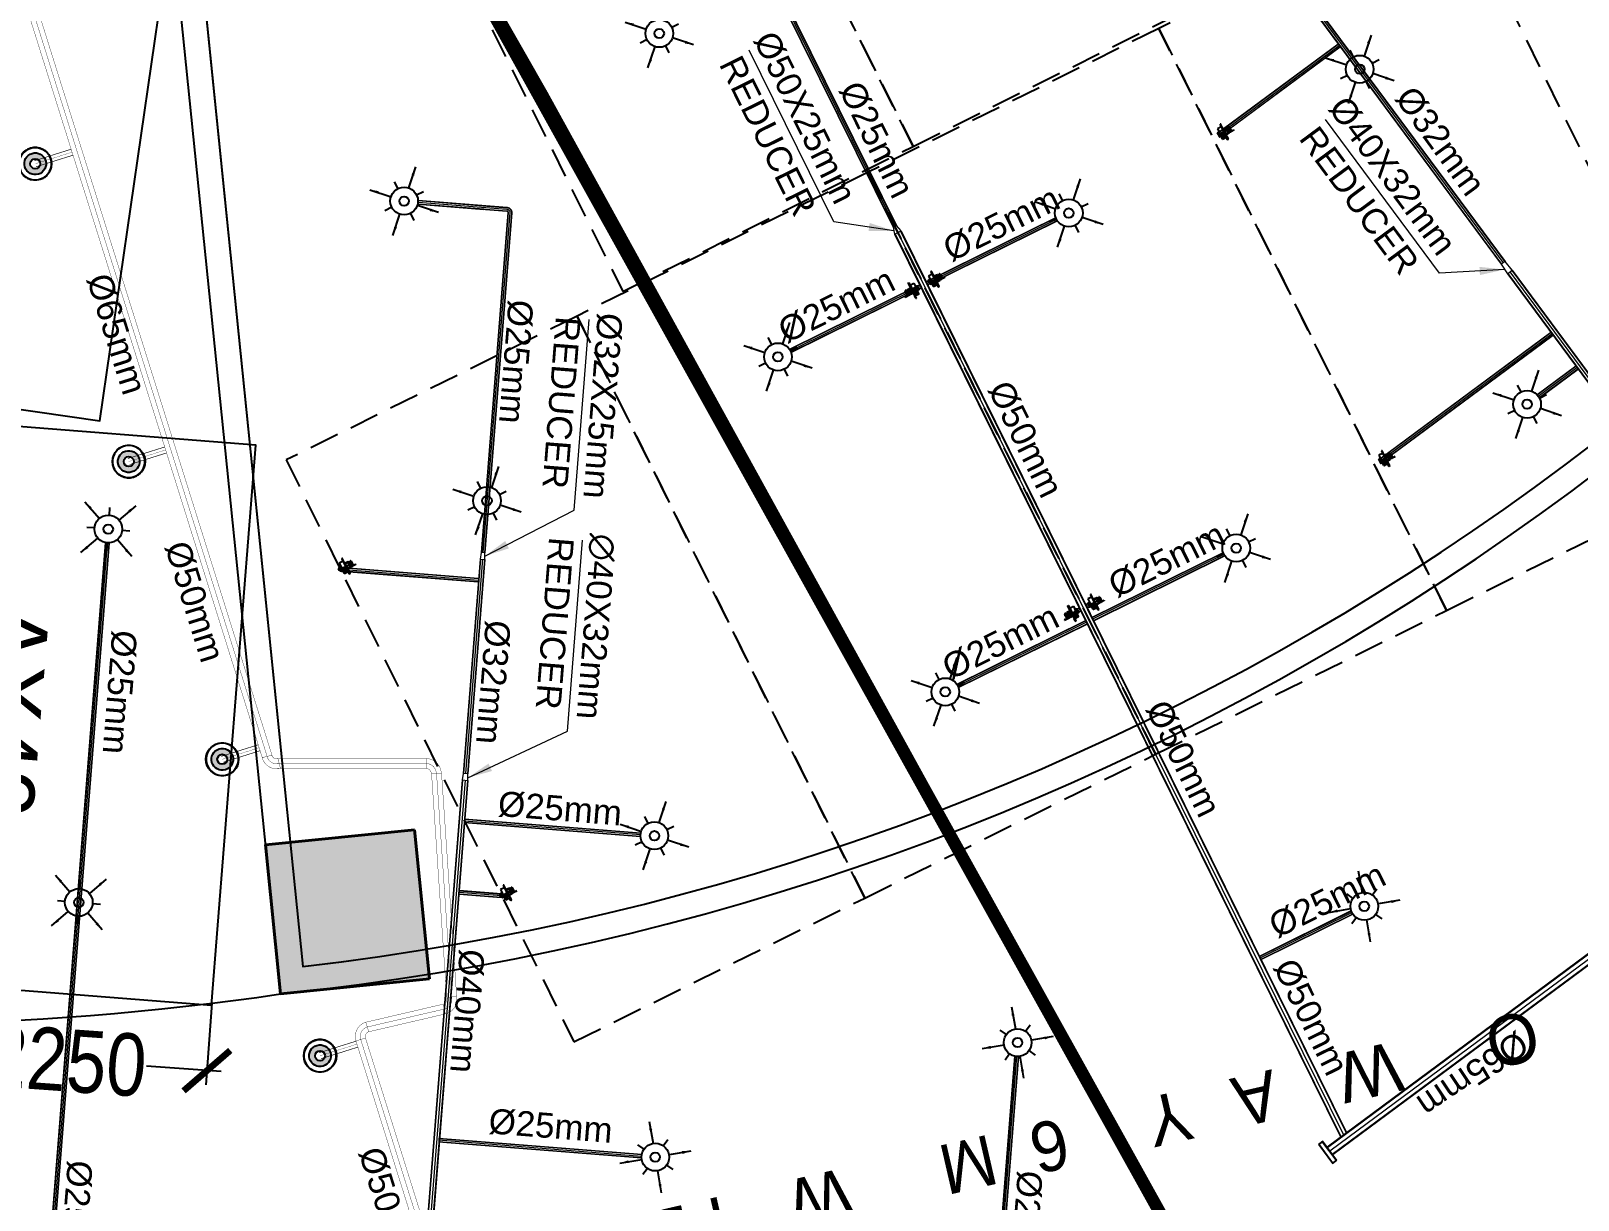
# Model space of a CAD drawing. Header units: inches. Extents: x 257070 to 799932, y -17980 to 269260.
# Drawn here: x 330065 to 342461, y 19927 to 29292 of the extents above; entities that cross this region are included whole.
import ezdxf

# ---------------------------------------------------------------- set-up
doc = ezdxf.new("R2010")
doc.units = ezdxf.units.IN
doc.header["$MEASUREMENT"] = 0
doc.header["$PDMODE"] = 99
doc.header["$PDSIZE"] = 100
doc.linetypes.add('CB_B2_AP$0$Str_00-04$0$HIDDEN4', pattern=[2.38125, 1.5875, -0.79375])
for name, color, linetype, lineweight in [('0-AES-DIM', 7, 'Continuous', 5), ('0-AES-F-SPRINKLER PIPE', 10, 'Continuous', 15), ('0-aes-FF-Sprinkler Header', 5, 'Continuous', 0), ('07--DIM-2', 2, 'Continuous', 25), ('E--CONCRETE-4', 4, 'Continuous', 40), ('E--CONCRETE-SHADE', 253, 'Continuous', 20), ('M--TILING-2', 252, 'Continuous', 18), ('TEXT', 7, 'Continuous', 0)]:
    doc.layers.add(name, color=color, linetype=linetype, lineweight=lineweight)
for name, color, linetype in [('0-AES-F-SPRINKLER', 10, 'Continuous'), ('0-aes-ff Nozzel', 30, 'Continuous'), ('0-aes-water curtan pipe', 200, 'Continuous'), ('basement1_AP$0$A-_ROAD----_E-_-', 2, 'Continuous'), ('DSP_WALL', 7, 'Continuous'), ('RETAIL', 40, 'Continuous')]:
    doc.layers.add(name, color=color, linetype=linetype)
doc.layers.add('A', color=7, linetype='Continuous', true_color=0x469d8b)
doc.layers.add('D', color=7, linetype='Continuous', true_color=0x0096c5)
doc.styles.get("Standard").update_dxf_attribs({"font": 'arial.ttf'})
doc.styles.add('TEXT style 175', font='GOTHIC.TTF')
doc.styles.add('TEXT style 75', font='ARIALN.TTF')
doc.dimstyles.new('75', dxfattribs={"dimscale": 1.5, "dimtxt": 200, "dimasz": 113, "dimexe": 113, "dimexo": 0, "dimgap": 25, "dimtad": 0, "dimdec": 0, "dimrnd": 5, "dimzin": 0, "dimdsep": 46, "dimtxsty": 'TEXT style 75', "dimblk": 'ARCHTICK', "dimcen": 0.09, "dimdle": 113, "dimclrd": 8, "dimclre": 8, "dimclrt": 256, "dimadec": 0, "dimazin": 0, "dimtfac": 1, "dimtdec": 0, "dimtofl": 0, "dimtmove": 1, "dimatfit": 3, "dimldrblk": 'OPEN90', "dimfxl": 0, "dimtolj": 1, "dimtzin": 0, "dimarcsym": 0})
doc.dimstyles.new('ISO-25', dxfattribs={"dimtxt": 2.5, "dimasz": 2.5, "dimexe": 1.25, "dimexo": 0.625, "dimtad": 1, "dimtxsty": 'Standard', "dimcen": 2.5, "dimadec": 0, "dimazin": 0, "dimtfac": 1, "dimtmove": 0, "dimatfit": 3, "dimfxl": 1, "dimarcsym": 0})
doc.dimstyles.new('PLUMBING', dxfattribs={"dimscale": 100, "dimtxt": 1.8, "dimasz": 1.6, "dimexe": 1, "dimexo": 1, "dimgap": 0.5, "dimtad": 2, "dimdec": 0, "dimzin": 0, "dimdsep": 46, "dimtxsty": 'Standard', "dimcen": 1, "dimdle": 1, "dimclrd": 7, "dimclre": 7, "dimclrt": 256, "dimadec": 0, "dimazin": 0, "dimtfac": 1, "dimtdec": 0, "dimtmove": 2, "dimatfit": 3, "dimfxl": 1, "dimtolj": 1, "dimtzin": 0, "dimlwd": -1, "dimlwe": -1, "dimarcsym": 0})

# ---------------------------------------------------------------- blocks, each defined once
blk = doc.blocks.new('axa parking')
at = {"layer": 'RETAIL', "color": 8}
blk.add_lwpolyline([(-98837, 1157627), (-96237, 1157627), (-96237, 1162827), (-98837, 1162827)], close=True, dxfattribs=at)
blk = doc.blocks.new('_ArchTick')
at = {"color": 0, "linetype": 'ByBlock', "const_width": 0.15}
blk.add_lwpolyline([(-0.5, -0.5), (0.5, 0.5)], dxfattribs=at)
blk = doc.blocks.new('*D355')
at = {"layer": '07--DIM-2', "color": 251, "lineweight": -2, "ltscale": 1000, "transparency": 16777216}
for p, q in [((329269, 21665), (329223, 21012)), ((331514, 21504), (331467, 20851)), ((329118, 21133), (329715, 21090)), ((331588, 20956), (330991, 20999))]:
    blk.add_line(p, q, dxfattribs=at)
at = {"layer": 'DEFPOINTS', "color": 0, "ltscale": 1000, "transparency": 16777216}
for p in [(329269, 21665, 0), (331514, 21504, 0), (329231, 21125)]:
    blk.add_point(p, dxfattribs=at)
at = {"layer": '07--DIM-2', "color": 251, "lineweight": -2, "ltscale": 1000, "transparency": 16777216, "xscale": 350, "yscale": 350, "zscale": 350}
for p, rotation in [((329231, 21125), 175.9054769062841), ((331475, 20964), 355.9054769062841)]:
    blk.add_blockref('_ArchTick', p, dxfattribs=dict(at, rotation=rotation))
at = {"layer": '07--DIM-2', "ltscale": 1000, "transparency": 16777216, "insert": (330353, 21044), "char_height": 500, "attachment_point": 5, "rotation": 355.9055, "style": 'TEXT style 75'}
blk.add_mtext('\\A1;2250', dxfattribs=at)
blk = doc.blocks.new('_Open90')
at = {"color": 0, "linetype": 'ByBlock', "lineweight": -2}
for p, q in [((-0.5, 0.5), (0, 0)), ((0, 0), (-1, 0)), ((0, 0), (-0.5, -0.5))]:
    blk.add_line(p, q, dxfattribs=at)
blk = doc.blocks.new('A$C3CA070F1')
at = {"layer": '0-AES-F-SPRINKLER'}
h = blk.add_hatch(dxfattribs=at)
h.set_pattern_fill('ANSI31', color=3, scale=0.196883, angle=-34.2335, style=0)
h.set_pattern_definition([(100.766483, (49937.1607, 174049.7081), (1.474466316, 0.280375668), [])])
edge = h.paths.add_edge_path()
edge.add_line((-1, 85), (-1, 84))
edge.add_line((-1, 84), (-6, 84))
edge.add_ellipse((-7, 82), major_axis=(-1.42, -0.27), ratio=1, start_angle=257, end_angle=315)
edge.add_line((-8, 83), (-15, 72))
edge.add_ellipse((-12, 70), major_axis=(-4.25, -0.81), ratio=1, start_angle=-45, end_angle=45)
edge.add_line((-14, 66), (14, 47))
edge.add_line((14, 47), (13, 46))
edge.add_line((13, 46), (-15, 65))
edge.add_ellipse((-12, 70), major_axis=(-5.52, -1.05), ratio=1, start_angle=-45, end_angle=45, ccw=False)
edge.add_line((-16, 73), (-9, 84))
edge.add_ellipse((-7, 82), major_axis=(-2.69, -0.51), ratio=1, start_angle=257, end_angle=315, ccw=False)
edge.add_line((-6, 85), (-1, 85))
h = blk.add_hatch(dxfattribs=at)
h.set_pattern_fill('ANSI31', color=3, scale=0.196883, angle=-124.2335, style=0)
h.set_pattern_definition([(190.766483, (49937.1607, 174049.7081), (-0.280375668, 1.474466316), [])])
edge = h.paths.add_edge_path()
edge.add_line((-1, 54), (7, 48))
edge.add_line((7, 48), (8, 49))
edge.add_line((8, 49), (0, 55))
edge.add_ellipse((-2, 52), major_axis=(-0.69, 3.63), ratio=1, start_angle=315, end_angle=405)
edge.add_line((-6, 54), (-14, 41))
edge.add_ellipse((-11, 39), major_axis=(-0.69, 3.63), ratio=1, start_angle=45, end_angle=135)
edge.add_line((-13, 36), (-9, 33))
edge.add_ellipse((-10, 32), major_axis=(-0.27, 1.42), ratio=1, start_angle=225, end_angle=315, ccw=False)
edge.add_line((-9, 31), (-10, 30))
edge.add_line((-10, 30), (-8, 29))
edge.add_line((-8, 29), (-7, 30))
edge.add_ellipse((-10, 32), major_axis=(-3.3, -0.63), ratio=1, start_angle=135, end_angle=225)
edge.add_line((-8, 35), (-12, 38))
edge.add_ellipse((-11, 39), major_axis=(-1.75, -0.33), ratio=1, start_angle=-45, end_angle=45, ccw=False)
edge.add_line((-13, 40), (-4, 53))
edge.add_ellipse((-2, 52), major_axis=(-1.75, -0.33), ratio=1, start_angle=225, end_angle=315, ccw=False)
at = {"layer": '0-AES-F-SPRINKLER', "color": 3}
for p, q in [((-98, 39), (-97, 43)), ((-98, 38), (-98, 39)), ((-98, 39), (-98, 39)), ((-98, 39), (-98, 39)), ((-98, 37), (-98, 38)), ((-98, 38), (-98, 38)), ((-98, 38), (-98, 38)), ((-98, 38), (-98, 38)), ((-98, 38), (-98, 38)), ((-98, 38), (-98, 38)), ((-98, 38), (-98, 38)), ((-98, 38), (-98, 38)), ((-98, 38), (-98, 38)), ((-98, 38), (-98, 38)), ((-96, 37), (-98, 37)), ((-98, 37), (-98, 37)), ((-98, 37), (-98, 37)), ((-98, 37), (-98, 37)), ((-98, 37), (-98, 37)), ((-98, 37), (-98, 37)), ((-98, 37), (-98, 37)), ((-98, 37), (-98, 37)), ((-98, 37), (-98, 37)), ((-98, 37), (-98, 37)), ((-98, 37), (-98, 37)), ((-98, 37), (-98, 37)), ((-98, 37), (-98, 37)), ((-98, 37), (-98, 37)), ((-98, 37), (-98, 37)), ((-98, 37), (-98, 37)), ((-98, 37), (-98, 37)), ((-97, 37), (-98, 37)), ((-98, 37), (-98, 37)), ((-98, 37), (-98, 37)), ((-98, 37), (-98, 37)), ((-98, 37), (-98, 37)), ((-98, 37), (-98, 37)), ((-98, 37), (-98, 37)), ((-98, 37), (-98, 37)), ((-98, 37), (-98, 37)), ((-98, 37), (-98, 37)), ((-98, 37), (-98, 37)), ((-98, 37), (-98, 37)), ((-98, 37), (-98, 37)), ((-98, 37), (-98, 37)), ((-97, 45), (-79, 71)), ((-96, 40), (-97, 40)), ((-97, 40), (-97, 40)), ((-97, 40), (-97, 40)), ((-97, 40), (-97, 39)), ((-97, 39), (-97, 39)), ((-97, 39), (-97, 39)), ((-97, 39), (-97, 39)), ((-97, 39), (-97, 39)), ((-97, 39), (-97, 39)), ((-97, 39), (-97, 39)), ((-97, 39), (-97, 39)), ((-97, 39), (-97, 38)), ((-97, 38), (-97, 38)), ((-97, 38), (-97, 38)), ((-97, 38), (-97, 38)), ((-97, 38), (-97, 38)), ((-97, 38), (-97, 38)), ((-97, 38), (-97, 38)), ((-97, 38), (-97, 38)), ((-97, 38), (-97, 38)), ((-97, 38), (-97, 38)), ((-97, 38), (-97, 38)), ((-97, 38), (-97, 37)), ((-97, 37), (-97, 37)), ((-97, 37), (-97, 37)), ((-97, 37), (-97, 37)), ((-95, 46), (-96, 42)), ((-96, 42), (-96, 42)), ((-96, 42), (-96, 41)), ((-96, 41), (-96, 41)), ((-96, 41), (-96, 41)), ((-96, 41), (-96, 41)), ((-96, 41), (-96, 41)), ((-96, 41), (-96, 41)), ((-96, 41), (-96, 41)), ((-96, 41), (-96, 41)), ((-96, 41), (-96, 41)), ((-96, 41), (-96, 40)), ((-96, 40), (-96, 40)), ((-96, 40), (-96, 40)), ((-96, 40), (-96, 40)), ((-96, 40), (-96, 40)), ((-95, 37), (-96, 37)), ((-96, 37), (-96, 37)), ((-96, 37), (-96, 37)), ((-96, 37), (-96, 37)), ((-96, 37), (-96, 37)), ((-94, 38), (-95, 38)), ((-95, 38), (-95, 38)), ((-95, 38), (-95, 38)), ((-95, 38), (-95, 38)), ((-95, 38), (-95, 38)), ((-95, 38), (-95, 38)), ((-95, 38), (-95, 38)), ((-95, 38), (-95, 38)), ((-95, 38), (-95, 38)), ((-95, 38), (-95, 37)), ((-95, 37), (-95, 37)), ((-95, 37), (-95, 37)), ((-95, 37), (-95, 37)), ((-95, 37), (-95, 37)), ((-95, 37), (-95, 37)), ((-95, 37), (-95, 37)), ((-95, 37), (-95, 37)), ((-95, 37), (-95, 37)), ((-95, 37), (-95, 37)), ((-95, 37), (-95, 37)), ((-95, 37), (-95, 37)), ((-95, 37), (-95, 37)), ((-95, 37), (-95, 37)), ((-95, 37), (-95, 37)), ((-95, 37), (-95, 37)), ((-95, 37), (-95, 37)), ((-94, 88), (-93, 90)), ((-72, 73), (-94, 88)), ((-94, 43), (-94, 48)), ((-93, 43), (-94, 43)), ((-94, 43), (-94, 43)), ((-94, 43), (-94, 43)), ((-94, 43), (-94, 43)), ((-94, 43), (-94, 43)), ((-94, 43), (-94, 41)), ((-94, 43), (-94, 43)), ((-94, 43), (-94, 43)), ((-94, 43), (-94, 43)), ((-94, 43), (-94, 43)), ((-94, 43), (-94, 43)), ((-94, 43), (-94, 43)), ((-94, 43), (-94, 43)), ((-94, 43), (-94, 43)), ((-94, 43), (-94, 43)), ((-94, 43), (-94, 43)), ((-94, 43), (-94, 43)), ((-94, 41), (-94, 41)), ((-94, 41), (-94, 41)), ((-94, 41), (-94, 41)), ((-94, 41), (-94, 41)), ((-94, 41), (-94, 41)), ((-94, 41), (-94, 41)), ((-94, 41), (-94, 41)), ((-94, 41), (-94, 40)), ((-94, 40), (-94, 40)), ((-94, 40), (-94, 40)), ((-94, 40), (-94, 40)), ((-94, 40), (-94, 40)), ((-94, 40), (-94, 40)), ((-94, 40), (-94, 40)), ((-94, 40), (-94, 40)), ((-94, 40), (-94, 39)), ((-94, 39), (-94, 39)), ((-94, 39), (-94, 39)), ((-94, 39), (-94, 39)), ((-94, 39), (-94, 39)), ((-94, 39), (-94, 39)), ((-94, 39), (-94, 39)), ((-94, 39), (-94, 39)), ((-94, 39), (-94, 38)), ((-93, 90), (-59, 67)), ((-93, 47), (-93, 49)), ((-91, 47), (-93, 43)), ((-93, 46), (-93, 47)), ((-92, 46), (-93, 46)), ((-93, 46), (-93, 46)), ((-93, 46), (-93, 46)), ((-93, 46), (-93, 46)), ((-93, 46), (-93, 46)), ((-93, 46), (-93, 46)), ((-93, 46), (-93, 46)), ((-93, 46), (-93, 46)), ((-93, 46), (-93, 46)), ((-93, 46), (-93, 46)), ((-93, 46), (-93, 46)), ((-93, 46), (-93, 46)), ((-93, 46), (-93, 46)), ((-93, 46), (-93, 46)), ((-93, 46), (-93, 46)), ((-93, 46), (-93, 46)), ((-93, 46), (-93, 46)), ((-93, 46), (-93, 46)), ((-93, 46), (-93, 46)), ((-93, 46), (-93, 46)), ((-91, 42), (-93, 43)), ((-93, 43), (-93, 43)), ((-93, 43), (-93, 43)), ((-93, 43), (-93, 43)), ((-93, 43), (-93, 43)), ((-93, 43), (-93, 43)), ((-93, 43), (-93, 43)), ((-93, 43), (-93, 43)), ((-93, 43), (-93, 43)), ((-93, 43), (-93, 43)), ((-93, 43), (-93, 43)), ((-93, 43), (-93, 43)), ((-93, 43), (-93, 43)), ((-93, 43), (-93, 43)), ((-93, 43), (-93, 43)), ((-93, 43), (-93, 43)), ((-93, 43), (-93, 43)), ((-93, 43), (-93, 43)), ((-93, 43), (-93, 43)), ((-93, 43), (-93, 43)), ((-93, 43), (-93, 43)), ((-93, 43), (-93, 43)), ((-93, 43), (-93, 43)), ((-85, 66), (-92, 55)), ((-90, 50), (-92, 46)), ((-92, 46), (-92, 46)), ((-92, 46), (-92, 46)), ((-92, 46), (-92, 46)), ((-92, 46), (-92, 46)), ((-92, 46), (-92, 46)), ((-90, 47), (-91, 47)), ((-90, 43), (-91, 42)), ((-91, 42), (-91, 42)), ((-91, 42), (-91, 42)), ((-91, 42), (-91, 42)), ((-91, 42), (-91, 42)), ((-91, 42), (-91, 42)), ((-91, 42), (-91, 42)), ((-91, 42), (-91, 42)), ((-91, 42), (-91, 42)), ((-91, 42), (-91, 42)), ((-91, 42), (-91, 42)), ((-91, 42), (-91, 42)), ((-91, 42), (-91, 42)), ((-91, 42), (-91, 42)), ((-91, 42), (-91, 42)), ((-91, 42), (-91, 42)), ((-88, 57), (-90, 49)), ((-89, 54), (-90, 51)), ((-90, 50), (-90, 50)), ((-88, 47), (-90, 43)), ((-90, 47), (-88, 47)), ((-90, 43), (-90, 43)), ((-90, 43), (-90, 43)), ((-90, 43), (-90, 43)), ((-89, 55), (-89, 55)), ((-88, 46), (-88, 47)), ((-87, 59), (-87, 59)), ((-87, 59), (-87, 59)), ((-86, 57), (-87, 49)), ((-87, 49), (-83, 28)), ((-85, 58), (-85, 58)), ((-77, 43), (-85, 49)), ((-83, 28), (-60, 9)), ((-77, 70), (-82, 63)), ((-80, 66), (-82, 67)), ((-45, 31), (-81, -23)), ((-78, 63), (-80, 65)), ((-79, 71), (-77, 70)), ((-71, 26), (-79, 31)), ((-57, 13), (-79, 28)), ((-70, 64), (-78, 63)), ((-78, -29), (-40, 27)), ((-69, 55), (-75, 59)), ((-66, 54), (-74, 42)), ((-74, 42), (-71, 26)), ((-73, 44), (-71, 43)), ((-69, 47), (-72, 43)), ((-71, 43), (-70, 43)), ((-71, 26), (-55, 15)), ((-70, 43), (-66, 49)), ((-66, 50), (-68, 52)), ((-61, 65), (-67, 69)), ((-62, 66), (-67, 65)), ((-50, 57), (-66, 54)), ((-66, 49), (-66, 50)), ((-47, 28), (-63, 40)), ((-59, 67), (-61, 65)), ((-57, 67), (-60, 66)), ((-60, 44), (-42, 32)), ((-50, 57), (-58, 62)), ((-19, 46), (-57, 67)), ((-17, 37), (-55, 63)), ((-29, 42), (-50, 57)), ((-13, 9), (-45, 31)), ((-36, 42), (-44, 30)), ((-43, 33), (-35, 46)), ((-39, -30), (-13, 9)), ((-37, 25), (-28, 38)), ((-35, 41), (-36, 42)), ((-32, 32), (-35, 39)), ((-30, 52), (-16, 73)), ((-29, 20), (-17, 37)), ((-28, 38), (-26, 40)), ((-21, 32), (-28, 37)), ((-23, 16), (-12, 33)), ((-1, 26), (-23, -9)), ((-22, 15), (-12, 31)), ((-9, 32), (-21, 14)), ((2, 24), (-20, -11)), ((-20, -8), (-1, 22)), ((-17, 37), (-19, 46)), ((-19, 13), (-10, 29)), ((-7, 30), (-18, 12)), ((-17, 37), (-17, 37)), ((4, 22), (-17, -13)), ((-17, -10), (1, 20)), ((-16, 73), (-9, 84)), ((-16, 11), (-7, 27)), ((-8, 83), (-15, 72)), ((13, 46), (-15, 65)), ((-4, 28), (-15, 10)), ((-1, 84), (-14, 66)), ((-14, 66), (14, 47)), ((-6, 54), (-14, 41)), ((-12, 33), (-14, 33)), ((-14, -15), (7, 20)), ((-14, -12), (4, 18)), ((-13, 40), (-4, 53)), ((-13, 36), (-9, 33)), ((-13, 9), (-4, 24)), ((-2, 34), (-12, 41)), ((-8, 35), (-12, 38)), ((-12, 31), (-12, 33)), ((-9, 32), (-12, 31)), ((7, 16), (-11, -13)), ((-10, 29), (-9, 32)), ((-9, 31), (-10, 30)), ((-7, 30), (-10, 29)), ((-10, 30), (-8, 29)), ((9, 17), (-10, -14)), ((-9, -13), (9, 13)), ((-8, 29), (-7, 30)), ((8, 49), (-7, 27)), ((-7, 27), (-7, 30)), ((-4, 28), (-7, 27)), ((-6, 85), (-1, 85)), ((-1, 84), (-6, 84)), ((5, 44), (-5, 51)), ((-4, 24), (-4, 28)), ((-1, 26), (-4, 24)), ((-1, 85), (-1, 84)), ((-1, 54), (7, 48)), ((13, 46), (-1, 25)), ((-1, 22), (-1, 26)), ((2, 24), (-1, 22)), ((8, 49), (0, 55)), ((1, 20), (2, 24)), ((4, 22), (1, 20)), ((4, 18), (4, 22)), ((7, 20), (4, 18)), ((7, 48), (8, 49)), ((7, 16), (7, 20)), ((9, 17), (7, 16)), ((9, 15), (9, 17)), ((14, 47), (13, 46)), ((-82, -25), (-80, -30)), ((-80, -30), (-78, -29)), ((-66, -11), (-39, -30)), ((-23, -7), (-23, -9)), ((-23, -9), (-20, -8)), ((-20, -8), (-20, -11)), ((-20, -11), (-17, -10)), ((-17, -10), (-17, -13)), ((-17, -13), (-14, -12)), ((-14, -12), (-14, -15)), ((-14, -15), (-11, -13)), ((-11, -13), (-11, -14)), ((-11, -14), (-11, -14))]:
    blk.add_line(p, q, dxfattribs=at)
for centre, major_axis, start_param, end_param in [((-95, 43), (-0.41, 2.13), 0.784914, 1.034983), ((-95, 43), (-2.74, -0.52), -0.560204, -0.324923), ((-93, 46), (-0.51, 2.68), 0.787914, 1.247507), ((-93, 48), (-1.75, -0.33), -0.775969, -0.160442), ((-91, 54), (-0.29, 1.52), 0.785398, 2.356194), ((-92, 49), (-0.33, 1.74), 0.791774, 1.412986), ((-89, 55), (-0.103, 0.54), 0.916881, 1.969618), ((-93, 51), (-3.09, -0.59), 2.526084, 2.789089), ((-95, 50), (-5.72, -1.09), 2.374727, 2.798549), ((-91, 55), (-0.33, 1.74), 4.197625, 4.773282), ((-84, 57), (-3.79, -0.72), -0.784768, -0.363877), ((-93, 50), (-5.72, -1.09), 2.377207, 2.798549), ((-80, 54), (-1.57, 8.26), 0.010205, 0.785398), ((-84, 56), (-0.35, 1.85), 0.785501, 1.132999), ((-83, 65), (-1.52, -0.29), 3.926991, 5.497787), ((-80, 54), (-5.9, -1.12), 4.155645, 5.497787), ((-80, 54), (-8.26, -1.57), 4.155621, 4.722594), ((-75, 68), (-8.26, -1.57), 1.014052, 3.151797), ((-75, 63), (-2.79, -0.53), -0.113999, 0.093951), ((-75, 68), (-1.12, 5.9), 2.584882, 5.497787), ((-75, 46), (-0.53, 2.79), 2.356194, 3.926991), ((-75, 68), (-1.57, 8.26), 4.722594, 5.497787), ((-70, 53), (-2.79, -0.53), 2.356194, 3.926991), ((-65, 44), (-3.72, -0.71), -0.403281, 1.321745), ((-65, 44), (-0.71, 3.72), 4.96144, 6.686466), ((-65, 37), (-0.56, 2.96), 5.497794, 6.034125), ((-59, 47), (-2.96, -0.56), 0.24906, 0.785391), ((-60, 60), (-2.83, -0.54), 3.926991, 4.712389), ((-33, 40), (-0.45, 2.36), 0.803442, 1.867502), ((-30, 39), (-2.79, -0.53), 2.356194, 3.926991), ((-24, 39), (-0.53, 2.79), 5.497787, 7.068583), ((-12, 70), (-5.52, -1.05), -0.785398, 0.785398), ((-15, 35), (-0.54, 2.83), 0.785398, 3.403392), ((-12, 70), (-4.25, -0.81), -0.785398, 0.785398), ((-11, 39), (-0.69, 3.63), 0.785398, 2.356194), ((-11, 39), (-1.75, -0.33), -0.785398, 0.785398), ((-7, 82), (-2.69, -0.51), 4.485496, 5.497787), ((-10, 32), (-0.27, 1.42), 3.926991, 5.497787), ((-7, 82), (-1.42, -0.27), 4.485496, 5.497787), ((-10, 32), (-3.3, -0.63), 2.356194, 3.926991), ((-2, 52), (-0.69, 3.63), 5.497787, 7.068583), ((-2, 52), (-1.75, -0.33), 3.926991, 5.497787), ((6, 14), (-0.54, 2.83), 3.926991, 4.712389), ((-79, -24), (-0.51, 2.69), 0.785398, 1.797689), ((-11, -11), (-2.83, -0.54), 1.570796, 2.356194)]:
    blk.add_ellipse(centre, major_axis=major_axis, ratio=1, start_param=start_param, end_param=end_param, dxfattribs=at)
at = {"layer": '0-AES-F-SPRINKLER', "color": 3, "extrusion": (0, 0, -1)}
for centre, major_axis, start_param, end_param in [((-86, 47), (-0.53, 2.79), -0.113999, 0.785398), ((-77, 34), (-0.54, 2.83), 3.926991, 4.712389)]:
    blk.add_ellipse(centre, major_axis=major_axis, ratio=1, start_param=start_param, end_param=end_param, dxfattribs=at)
blk = doc.blocks.new('*U737')
at = {"layer": '0-AES-F-SPRINKLER PIPE', "color": 200, "lineweight": 30, "const_width": 2.67}
for points in [[(-1770300, 103199), (-1770300, 47081)], [(-1770220, 103199), (-1770220, 47081)]]:
    blk.add_lwpolyline(points, dxfattribs=at)
at = {"layer": '0-AES-F-SPRINKLER PIPE', "color": 252, "lineweight": 30, "const_width": 2.67}
blk.add_lwpolyline([(-1770260, 103199), (-1770260, 47081)], dxfattribs=at)
blk = doc.blocks.new('*U738')
at = {"layer": '0-AES-F-SPRINKLER PIPE', "color": 200, "lineweight": 30, "const_width": 2.67}
for points in [[(-1770300, 48476), (-1770300, 28237)], [(-1770220, 48476), (-1770220, 28237)]]:
    blk.add_lwpolyline(points, dxfattribs=at)
at = {"layer": '0-AES-F-SPRINKLER PIPE', "color": 252, "lineweight": 30, "const_width": 2.67}
blk.add_lwpolyline([(-1770260, 48476), (-1770260, 28237)], dxfattribs=at)
blk = doc.blocks.new('A$C3B671B2F')
at = {"layer": '0-AES-F-SPRINKLER PIPE', "color": 200, "lineweight": 30, "const_width": 2.67}
for points in [[(1, 1, -0.414214), (121, 121, -0.414214)], [(81, 1, -0.414214), (121, 41, -0.414214)]]:
    blk.add_lwpolyline(points, format="xyb", dxfattribs=at)
for points in [[(81, 1), (1, 1)], [(121, 41), (121, 121)]]:
    blk.add_lwpolyline(points, dxfattribs=at)
at = {"layer": '0-AES-F-SPRINKLER PIPE', "color": 252, "lineweight": 30, "const_width": 2.67}
blk.add_lwpolyline([(41, 1, -0.414214), (121, 81)], format="xyb", dxfattribs=at)
blk = doc.blocks.new('*U739')
at = {"layer": '0-AES-F-SPRINKLER PIPE', "color": 200, "lineweight": 30, "const_width": 2.67}
for points in [[(-1770300, 101841), (-1770300, 100649)], [(-1770220, 101841), (-1770220, 100649)]]:
    blk.add_lwpolyline(points, dxfattribs=at)
at = {"layer": '0-AES-F-SPRINKLER PIPE', "color": 252, "lineweight": 30, "const_width": 2.67}
blk.add_lwpolyline([(-1770260, 101841), (-1770260, 100649)], dxfattribs=at)
blk = doc.blocks.new('*U740')
at = {"layer": '0-AES-F-SPRINKLER PIPE', "color": 200, "lineweight": 30, "const_width": 2.67}
for points in [[(-1770300, 102406), (-1770300, 100608)], [(-1770220, 102406), (-1770220, 100608)]]:
    blk.add_lwpolyline(points, dxfattribs=at)
at = {"layer": '0-AES-F-SPRINKLER PIPE', "color": 252, "lineweight": 30, "const_width": 2.67}
blk.add_lwpolyline([(-1770260, 102406), (-1770260, 100608)], dxfattribs=at)
blk = doc.blocks.new('*U741')
at = {"layer": '0-AES-F-SPRINKLER PIPE', "color": 200, "lineweight": 30, "const_width": 2.67}
for points in [[(-1770300, 101713), (-1770300, 101080)], [(-1770220, 101713), (-1770220, 101080)]]:
    blk.add_lwpolyline(points, dxfattribs=at)
at = {"layer": '0-AES-F-SPRINKLER PIPE', "color": 252, "lineweight": 30, "const_width": 2.67}
blk.add_lwpolyline([(-1770260, 101713), (-1770260, 101080)], dxfattribs=at)
blk = doc.blocks.new('*U701')
at = {"layer": '0-aes-FF-Sprinkler Header', "color": 1, "const_width": 5}
for points in [[(12087231, -3664419), (12087541, -3664419)], [(12087231, -3664469), (12087541, -3664469)]]:
    blk.add_lwpolyline(points, dxfattribs=at)
at = {"layer": '0-aes-FF-Sprinkler Header', "color": 8, "const_width": 2}
blk.add_lwpolyline([(12087231, -3664444), (12087541, -3664444)], dxfattribs=at)
blk = doc.blocks.new('Nozzel')
at = {"transparency": 33554585}
h = blk.add_hatch(color=30, dxfattribs=at)
h.dxf.hatch_style = 1
edge = h.paths.add_edge_path()
edge.add_ellipse((-1664094, 224269), major_axis=(0.9, 87), ratio=1, start_angle=0, end_angle=360)
edge = h.paths.add_edge_path(flags=16)
edge.add_arc((-1664094, 224269), 40, 0, 360)
blk.add_circle((-1664094, 224269), 40)
at = {"layer": '0-AES-F-SPRINKLER', "color": 13}
blk.add_circle((-1664094, 224269), 131, dxfattribs=at)
for major_axis, start_param, end_param in [((1, 130), 1.575618, 7.858803), ((0.9, 87), 1.580914353715009, 7.864099660894595)]:
    blk.add_ellipse((-1664094, 224269), major_axis=major_axis, ratio=1, start_param=start_param, end_param=end_param, dxfattribs=at)
at = {"layer": '0-AES-F-SPRINKLER PIPE', "lineweight": 30, "rotation": 180}
blk.add_blockref('*U701', (10423137, -3440175), dxfattribs=at)
blk = doc.blocks.new('*U603')
at = {"layer": '0-AES-F-SPRINKLER'}
for p, q in [((171672, 56809), (171672, 56871)), ((171562, 56699), (171500, 56699)), ((171783, 56699), (171845, 56699)), ((171672, 56588), (171672, 56526))]:
    blk.add_line(p, q, dxfattribs=at)
for radius in [111, 37.8]:
    blk.add_circle((171672, 56699), radius, dxfattribs=at)
at = {"layer": '0-AES-F-SPRINKLER PIPE'}
for points, override in [([(171468, 56903), (171594, 56777)], {"dimasz": 70, "dimtad": 0, "dimfxl": 13, "dimarcsym": 1}), ([(171877, 56903), (171751, 56777)], {"dimasz": 70, "dimtad": 0, "dimfxl": 13, "dimarcsym": 1}), ([(171468, 56494), (171594, 56620)], {"dimasz": 70, "dimtad": 0, "dimfxl": 13, "dimarcsym": 1}), ([(171877, 56494), (171751, 56620)], {"dimasz": 70, "dimgap": 0.625, "dimtad": 0, "dimfxl": 13, "dimarcsym": 1})]:
    blk.add_leader(points, dimstyle='ISO-25', override=override, dxfattribs=at)

msp = doc.modelspace()

# ---------------------------------------------------------------- hatches: boundary and pattern name
at = {"layer": 'E--CONCRETE-SHADE', "ltscale": 3.5}
h = msp.add_hatch(color=8, dxfattribs=at)
h.dxf.hatch_style = 1
h.paths.add_polyline_path([(333137.2, 22893.4), (331943.3, 22772), (332064.8, 21578.1), (333258.6, 21699.6)])

# ---------------------------------------------------------------- linework, layer by layer
at = {"layer": '0-AES-F-SPRINKLER', "color": 7, "const_width": 100, "elevation": 0}
for points in [[(332024.7, 62667.8), (332024.7, 62667.8), (336792.7, 47939.3), (340789.2, 37039.3), (340789.2, 37039.3), (338666.9, 32692.4), (333044, 30733.9), (333044, 30733.9), (334157.5, 28784), (337209.3, 23245.1), (343530, 11881.2), (342936.4, 958.3), (361876.6, 525.3), (362280.3, 30665.5), (363047.2, 44628.4), (363210.3, 79337.2), (356607.5, 78193.9), (356438.2, 71883.8), (334567.8, 63896.3)], [(314747.9, 41385.7), (291263.5, 17511.2), (286969.4, 13130.9), (300396.1, 2861.1), (315324.3, 1588.2), (342936.4, 958.3), (343530, 11881.2), (333044, 30733.9), (322260.6, 34233.9), (320141.6, 36257.7)]]:
    msp.add_lwpolyline(points, close=True, dxfattribs=at)
at = {"layer": '0-AES-F-SPRINKLER PIPE', "ltscale": 1000, "elevation": 0}
for points in [[(335940.9, 29806.7), (336972.7, 27719.1)], [(335943.6, 29808), (336975.3, 27720.4)], [(335954.8, 29813.5), (336986.5, 27726)], [(335966, 29819.1), (336997.8, 27731.5)], [(335968.7, 29820.4), (337000.4, 27732.8)], [(340290.2, 29522.6), (341845.6, 27422.6)], [(340292.6, 29524.4), (341848.1, 27424.3)], [(340305.5, 29533.9), (341860.9, 27433.9)], [(340318.3, 29543.4), (341873.8, 27443.4)], [(340320.8, 29545.2), (341876.2, 27445.2)], [(339570.5, 28472.5), (340537.5, 29188.7)], [(339572.3, 28470.1), (340539.3, 29186.3)], [(339579.7, 28460.1), (340546.7, 29176.3)], [(339587.1, 28450), (340554.2, 29166.2)], [(339588.9, 28447.6), (340555.9, 29163.8)], [(337237.9, 27285.1), (338276, 27798.1)], [(337239.2, 27282.4), (338277, 27795.3)], [(337244.8, 27271.2), (338281.9, 27783.7)], [(337250.3, 27260), (338288.1, 27772.9)], [(337251.6, 27257.3), (338289.8, 27770.3)], [(336983.9, 27663.5), (340557.4, 20433)], [(336988.4, 27665.7), (340561.5, 20436)], [(337010.8, 27676.8), (340581.9, 20451.1)], [(337033.3, 27687.9), (340602.3, 20466.3)], [(337037.7, 27690.1), (340606.4, 20469.3)], [(341895, 27347.5), (344728.3, 23522.2)], [(341898.3, 27349.8), (344731.5, 23524.6)], [(341914.3, 27361.7), (344747.6, 23536.5)], [(341930.4, 27373.6), (344763.6, 23548.4)], [(341933.6, 27376), (344766.8, 23550.8)], [(336142, 26743.4), (337184.1, 27258.5)], [(336143.6, 26740.9), (337185.5, 27255.8)], [(336149.8, 26730), (337191, 27244.6)], [(336154.7, 26718.5), (337196.5, 27233.4)], [(336155.7, 26715.6), (337197.9, 27230.7)], [(340862.8, 25857.6), (342242, 26879.1)], [(340864.6, 25855.2), (342243.7, 26876.7)], [(340872, 25845.1), (342251.2, 26866.6)], [(340879.5, 25835.1), (342258.6, 26856.6)], [(340881.3, 25832.7), (342260.4, 26854.2)], [(340449.5, 20353.1), (349007.4, 26691.6)], [(340453.1, 20348.2), (349011, 26686.8)], [(340472.4, 20322.1), (349030.4, 26660.7)], [(340491.7, 20296), (349049.7, 26634.6)], [(340495.3, 20291.2), (349053.3, 26629.8)], [(342132.5, 26379.2), (342442.3, 26608.6)], [(342134.6, 26377), (342444.1, 26606.2)], [(342142.6, 26367.4), (342451.5, 26596.2)], [(342149.4, 26356.9), (342458.9, 26586.1)], [(342150.9, 26354.3), (342460.7, 26583.7)], [(333695.5, 25420.7), (333671.3, 25114.5)], [(333698.4, 25420.1), (333674.3, 25114.3)], [(333723.3, 25418.1), (333699.2, 25112.3)], [(333726.4, 25418.3), (333702.2, 25112.1)], [(330660.8, 25192), (330066.4, 17665.4)], [(330663.8, 25191.8), (330069.4, 17665.2)], [(330676.3, 25190.8), (330081.9, 17664.2)], [(330688.8, 25189.8), (330094.4, 17663.2)], [(330691.7, 25189.5), (330097.4, 17663)], [(333663.6, 25061.3), (333528, 23345.2)], [(333666.5, 25061.1), (333531, 23345)], [(333682.5, 25059.8), (333547, 23343.7)], [(333698.4, 25058.5), (333562.9, 23342.4)], [(333701.4, 25058.3), (333565.9, 23342.2)], [(338561.7, 24593), (339617.4, 25114.7)], [(338563, 24590.3), (339618.3, 25111.8)], [(338568.6, 24579.1), (339623.2, 25100.3)], [(338574.1, 24567.9), (339629.4, 25089.4)], [(338575.4, 24565.2), (339631.1, 25086.9)], [(332541.4, 24965.8), (333649.1, 24878.3)], [(332541.7, 24968.8), (333649.3, 24881.3)], [(332542.7, 24981.2), (333650.3, 24893.7)], [(332543.6, 24993.7), (333651.3, 24906.2)], [(332543.9, 24996.7), (333651.5, 24909.2)], [(338444.6, 24662.8), (338467.9, 24674.4)], [(338446, 24660.2), (338469.3, 24671.7)], [(338511, 24695.6), (338534.3, 24707.1)], [(338512.3, 24692.9), (338535.6, 24704.5)], [(338517.8, 24681.7), (338541.1, 24693.2)], [(338523.4, 24670.5), (338546.7, 24682)], [(338524.7, 24667.8), (338548, 24679.4)], [(337483.3, 24060), (338518.7, 24571.7)], [(337484.9, 24057.5), (338520, 24569)], [(337491.1, 24046.6), (338525.5, 24557.8)], [(337496, 24035), (338531.1, 24546.6)], [(338451.5, 24649), (338474.8, 24660.5)], [(338457, 24637.7), (338480.3, 24649.3)], [(338458.4, 24635.1), (338481.7, 24646.6)], [(337497, 24032.2), (338532.4, 24543.9)], [(333518.8, 23292.2), (333055.1, 17419.9)], [(333522.8, 23291.9), (333059.1, 17419.6)], [(333542.8, 23290.3), (333079, 17418)], [(333562.7, 23288.7), (333098.9, 17416.4)], [(333566.7, 23288.4), (333102.9, 17416.1)], [(333535, 22950.4), (334950.2, 22838.7)], [(333535.2, 22953.4), (334950.1, 22841.7)], [(333536.2, 22965.9), (334950.4, 22854.2)], [(333537.2, 22978.4), (334952.1, 22866.6)], [(333537.4, 22981.3), (334952.7, 22869.6)], [(333494.8, 22377.6), (333833.8, 22350.9)], [(333495, 22380.6), (333834, 22353.8)], [(333496, 22393.1), (333835, 22366.3)], [(333497, 22405.5), (333836, 22378.8)], [(333497.2, 22408.5), (333836.2, 22381.8)], [(339908.2, 21882), (340643.5, 22245.4)], [(339909.5, 21879.3), (340644.4, 22242.5)], [(339915.1, 21868.1), (340649.3, 22231)], [(339920.6, 21856.9), (340655.5, 22220.1)], [(339922, 21854.2), (340657.2, 22217.6)]]:
    msp.add_lwpolyline(points, dxfattribs=at)
at = {"layer": '0-AES-F-SPRINKLER PIPE', "ltscale": 1000}
for points in [[(333164, 27904.6), (333692.4, 27862.8)], [(333164.6, 27907.5), (333692.7, 27865.8)], [(333166.4, 27935.5), (333694.9, 27893.7)], [(333166.5, 27932.5), (333694.6, 27890.7)], [(337946.8, 21080.6), (337626.2, 17020.3)], [(337949.8, 21080), (337629.2, 17020)], [(337962.2, 21078.3), (337641.6, 17019)], [(337974.7, 21078), (337654.1, 17018.1)], [(337977.7, 21078.2), (337657.1, 17017.8)], [(333329.5, 20393), (334957.2, 20264.5)], [(333329.7, 20396), (334957.1, 20267.5)], [(333330.7, 20408.5), (334957.4, 20280)], [(333331.7, 20420.9), (334959.1, 20292.4)], [(333331.9, 20423.9), (334959.7, 20295.4)]]:
    msp.add_lwpolyline(points, dxfattribs=at)
for points in [[(333164, 27904.6), (333877.6, 27848.2, -0.4142136), (333886.4, 27838), (333671.3, 25114.5)], [(333164.6, 27907.5), (333877.9, 27851.2, -0.4142136), (333889.3, 27837.8), (333674.3, 25114.3)], [(333166.3, 27919.9), (333878.9, 27863.7, -0.4142136), (333901.8, 27836.8), (333686.7, 25113.3)], [(333166.4, 27935.5), (333880.1, 27879.1, -0.4142136), (333917.3, 27835.5), (333702.2, 25112.1)], [(333166.5, 27932.5), (333879.8, 27876.1, -0.4142136), (333914.3, 27835.8), (333699.2, 25112.3)]]:
    msp.add_lwpolyline(points, format="xyb", dxfattribs=at)
at = {"layer": '0-AES-F-SPRINKLER PIPE', "ltscale": 1000, "elevation": 0}
for points in [[(337000.4, 27732.8), (336972.7, 27719.1), (336983.9, 27663.5), (337037.7, 27690.1)], [(341876.2, 27445.2), (341845.6, 27422.6), (341895, 27347.5), (341933.6, 27376)], [(333702.2, 25112.1), (333671.3, 25114.5), (333663.6, 25061.3), (333701.4, 25058.3)], [(333565.9, 23342.2), (333528, 23345.2), (333518.8, 23292.2), (333566.7, 23288.4)], [(340415.7, 20398.7), (340380, 20372.2), (340493.4, 20219.1), (340529.1, 20245.6)], [(340414.6, 20391.3), (340387.3, 20371.1), (340494.5, 20226.4), (340521.8, 20246.7)]]:
    msp.add_lwpolyline(points, close=True, dxfattribs=at)
at = {"layer": '0-AES-F-SPRINKLER PIPE', "ltscale": 1000}
for centre, radius in [((332542.7, 24981.2, 0), 15.5), ((332542.7, 24981.2, 0), 12.5), ((333835, 22366.3, 0), 15.5), ((333835, 22366.3, 0), 12.5)]:
    msp.add_circle(centre, radius, dxfattribs=at)
at = {"layer": 'A', "color": 8, "ltscale": 1000, "elevation": 0}
msp.add_lwpolyline([(348856.8, 51071), (340648.2, 48301.2, -0.5269947), (331366.7, 30407.3), (332242.5, 21798.7, 0.5085007), (348856.8, 51071, 2.4611086)], format="xyb", dxfattribs=at)
at = {"layer": 'basement1_AP$0$A-_ROAD----_E-_-', "color": 8}
for centre, radius, start, end in [((329900, 42437.7, 0), 27687.9, 279.36369, 326.58492), ((328722.2, 44389.3, 0), 23054.8, 248.0076, 278.33633)]:
    msp.add_arc(centre, radius, start, end, dxfattribs=at)
at = {"layer": 'DSP_WALL', "color": 8, "ltscale": 3.5}
for p, q in [((331147.7, 30583.5, 0), (332064, 21578)), ((331366.7, 30407.3, 0), (332242.5, 21798.7, 0))]:
    msp.add_line(p, q, dxfattribs=at)
for radius, start, end in [(21026.8, 275.96564, 24.82218), (20826.8, 276.51506, 24.32853)]:
    msp.add_arc((329879.4, 42491, 0), radius, start, end, dxfattribs=at)
at = {"layer": 'E--CONCRETE-4', "color": 8, "ltscale": 10}
for p, q in [((333137.2, 22893.4, 0), (331943.3, 22772, 0)), ((333258.6, 21699.6, 0), (333137.2, 22893.4, 0)), ((331943.3, 22772, 0), (332064.8, 21578.1, 0)), ((332064.8, 21578.1, 0), (333258.6, 21699.6, 0))]:
    msp.add_line(p, q, dxfattribs=at)
at = {"layer": 'RETAIL', "color": 8, "linetype": 'CB_B2_AP$0$Str_00-04$0$HIDDEN4', "ltscale": 150, "elevation": 0}
for points in [[(337134.7, 34180.4), (334809, 33018), (337134, 28366.7), (339459.6, 29529.1)], [(334809, 33018), (332483.4, 31855.5), (334808.3, 27204.2), (337134, 28366.7)], [(341433.9, 30463.7), (339103, 29311.7), (341407, 24650), (343737.8, 25801.9)], [(339103, 29311.8), (336772.1, 28159.8), (339076.1, 23498.1), (341406.9, 24650)], [(336772.1, 28159.8), (334441.3, 27007.8), (336745.2, 22346.1), (339076.1, 23498.1)], [(334441.3, 27007.8), (332110.4, 25855.9), (334414.3, 21194.1), (336745.2, 22346.1)]]:
    msp.add_lwpolyline(points, close=True, dxfattribs=at)
at = {"layer": 'RETAIL', "color": 8, "elevation": 0}
msp.add_lwpolyline([(329269.3, 21664.8), (331512.4, 21487.7), (331866.6, 25973.7), (329623.6, 26150.8)], close=True, dxfattribs=at)

# ---------------------------------------------------------------- block references
at = {"layer": '0-AES-DIM', "color": 51}
for p, rotation in [((332065.5, 23384.3, 0), 104.6432010164801), ((333476, 21564, 0), 193.1120751321282)]:
    msp.add_blockref('A$C3B671B2F', p, dxfattribs=dict(at, rotation=rotation))
at = {"layer": '0-AES-DIM', "color": 51, "xscale": -1}
for p, rotation in [((333353.4, 23341.7, 0), 359.5913706536339), ((332748.1, 21353.3, 0), 107.5601844486476)]:
    msp.add_blockref('A$C3B671B2F', p, dxfattribs=dict(at, rotation=rotation))
at = {"layer": '0-AES-F-SPRINKLER', "color": 7}
for p, rotation in [((206893, -98200.4, 0), 26.55826563918361), ((212505, -98486.9, 0), 26.55826563918361), ((204848.5, -99543.1), 26.55826563918361), ((210174.1, -99638.9, 0), 26.55826563918361), ((207843.2, -100790.9, 0), 26.55826563918361), ((213846.3, -101170.4, 0), 26.55826563918361), ((205512.3, -101942.8, 0), 26.55826563918361), ((155081.7, -17705.8, 0), 355.4845451322594), ((211515.4, -102322.3, 0), 26.55826563918361), ((209184.5, -103474.3, 0), 26.55826563918361), ((206853.7, -104626.3, 0), 26.55826563918361), ((287675.3, -150547.4), 54.65193501553595), ((154845.5, -20696.5, 0), 355.4845451322594), ((284897.5, -151638.7), 54.65193501553595), ((281994.5, -152556.3), 54.65193501553595)]:
    msp.add_blockref('*U603', p, dxfattribs=dict(at, rotation=rotation))
at = {"layer": '0-AES-F-SPRINKLER', "ltscale": 1000}
for p, rotation in [((339579.7, 28460.1, 0), 240.5330390730399), ((337262.7, 27280, 0), 240.5330390730399), ((340872, 25845.1, 0), 240.5330390730399), ((332542.7, 24981.2, 0), 240.5330390730446), ((338541.1, 24693.2, 0), 240.5330390730399), ((333835, 22366.3, 0), 240.5330390730446)]:
    msp.add_blockref('A$C3CA070F1', p, dxfattribs=dict(at, rotation=rotation))
at = {"layer": '0-AES-F-SPRINKLER', "ltscale": 1000, "xscale": -1, "rotation": 172.066005044991}
for p in [(337173.1, 27235.7, 0), (338451.5, 24649, 0)]:
    msp.add_blockref('A$C3CA070F1', p, dxfattribs=at)
at = {"layer": '0-aes-ff Nozzel', "extrusion": (-1.25737e-09, -3.95099e-10, 1), "rotation": 197.4441325231346}
for p in [(-1324693.2, -256672.5, 0), (-1323943.7, -259057.5, 0), (-1323194.3, -261442.6, 0), (-1322410.9, -263816.9, 0)]:
    msp.add_blockref('Nozzel', p, dxfattribs=at)
at = {"layer": '0-aes-water curtan pipe', "color": 51, "xscale": -1}
for name, p, rotation in [('*U737', (-1342772.6, -552120.8, 0), 17.44413252219998), ('*U741', (833415.8, -1679718.3, 0), 103.1120751321063), ('*U738', (-1341606, -555714.6, 0), 17.44413252219998)]:
    msp.add_blockref(name, p, dxfattribs=dict(at, rotation=rotation))
at = {"layer": '0-aes-water curtan pipe', "color": 51}
for name, p, rotation in [('*U739', (433881.3, 1793683.9, 0), 90.00000000001275), ('*U740', (-1439697.2, 4083.2, 0), 183.8751335966975)]:
    msp.add_blockref(name, p, dxfattribs=dict(at, rotation=rotation))
at = {"layer": 'M--TILING-2', "color": 8, "rotation": 171.7433793124555}
msp.add_blockref('axa parking', (399793.8, 1191135.5, 0), dxfattribs=at)

# ---------------------------------------------------------------- texts
at = {"layer": '0-AES-F-SPRINKLER PIPE', "color": 7, "linetype": 'Continuous', "lineweight": -3, "ltscale": 0.9, "char_height": 200, "attachment_point": 2}
for s, insert, width, rotation in [('\\pt1.4;Ø50X25mm\\P\\ptz;REDUCER', (336359.1, 28643.6, 0), 1474.715, 296.29952), ('%%C25mm', (336933.1, 28466.1), 685.774, 296.16444), ('%%C32mm', (341440.8, 28469.8, 0), 685.774, 306.06817), ('\\pt1.4;Ø40X32mm\\P\\ptz;REDUCER', (341057.3, 28192.3, 0), 1474.715, 306.526), ('%%C25mm', (337794.7, 27839, 0), 685.774, 26.29952), ('%%C25mm', (336473.8, 27185.5, 0), 685.774, 26.29952), ('%%C25mm', (334053.1, 26634.2, 0), 685.774, 265.48455), ('\\pt1.4;Ø32X25mm\\P\\ptz;REDUCER', (334748.5, 26280.3), 1474.715, 265.48455), ('%%C50mm', (338126.6, 26066.8), 685.774, 296.16444), ('%%C25mm', (339119.4, 25147.3, 0), 685.774, 26.29952), ('∅40X32mm\\PREDUCER', (334694.7, 24512.3, 0), 1474.715, 265.48455), ('%%C32mm', (333870.2, 24066.6, 0), 685.774, 265.48455), ('%%C25mm', (337787.7, 24488.3, 0), 685.774, 26.29952), ('%%C25mm', (330877.7, 23986.8, 0), 685.774, 265.48455), ('%%C50mm', (339390.8, 23508.9), 685.774, 296.16444), ('%%C25mm', (334312.3, 23165.3, 0), 685.774, 355.48455), ('%%C25mm', (340405.6, 22420.7, 0), 685.774, 26.29952), ('%%C40mm', (333662.2, 21432.5, 0), 685.774, 265.48455), ('%%C50mm', (340413.9, 21438.8), 685.774, 296.16444), ('%%C65mm', (341673.7, 20849.8, 0), 685.774, 213.8294), ('%%C25mm', (334237.2, 20623), 685.774, 355.48455), ('%%C25mm', (330521.5, 19740.5, 0), 685.774, 265.48455), ('%%C25mm', (338133.3, 19658.2, 0), 685.774, 265.48455)]:
    msp.add_mtext(s, dxfattribs=dict(at, insert=insert, width=width, rotation=rotation))
at = {"layer": '0-aes-water curtan pipe', "char_height": 200, "width": 685.774, "attachment_point": 2, "rotation": 287.44413}
for s, insert in [('%%C65mm', (330849.4, 26894.9, 0)), ('%%C50mm', (331475.2, 24751.4, 0)), ('%%C50mm', (333027.7, 19898.8, 0))]:
    msp.add_mtext(s, dxfattribs=dict(at, insert=insert))
at = {"layer": 'D', "color": 8}
msp.add_text('AX49', height=500, rotation=265.35069, dxfattribs=at).set_placement((329716.3, 24716.2, 0))
at = {"layer": 'TEXT', "color": 8, "ltscale": 1000, "insert": (343803.1, 21438.4), "char_height": 400, "attachment_point": 1, "rotation": 192.9579, "style": 'TEXT style 175'}
msp.add_mtext_dynamic_manual_height_columns('{\\T2;TWO WAY 6M WIDE DRIVE WAY}', width=23911.084, gutter_width=20, heights=[0], dxfattribs=at)

# ---------------------------------------------------------------- dimensions: what is measured, and where the dimension line sits
at = {"layer": '07--DIM-2', "color": 8, "ltscale": 1000}
dim = msp.add_aligned_dim(p1=(331513.7, 21504.1, 0), p2=(329269.3, 21664.8, 0), distance=541.4, dimstyle='75', override={"dimscale": 1, "dimtxt": 500, "dimasz": 350, "dimclrd": 251, "dimclre": 251}, dxfattribs=at)
dim.commit()
dim.dimension.update_dxf_attribs({"geometry": '*D355', "text_midpoint": (330352.8, 21044.5)})

# ---------------------------------------------------------------- leaders
at = {"layer": '0-AES-F-SPRINKLER PIPE', "color": 7, "linetype": 'Continuous', "lineweight": -3, "ltscale": 0.9}
for points in [[(336978.3, 27691.3, 0), (336498.9, 27762.9, 0), (335819.5, 29137.6, 0)], [(341872.5, 27380.8, 0), (341351.2, 27350.3, 0), (340438.6, 28582.5, 0)], [(333701.8, 25085.2), (334417.4, 25452.3), (334538.1, 26980.9)], [(333564.3, 23308.9, 0), (334363.6, 23684.2, 0), (334484.3, 25212.9, 0)]]:
    msp.add_leader(points, dimstyle='PLUMBING', override={"dimasz": 2, "dimgap": 25, "dimtad": 0}, dxfattribs=at)

doc.saveas('drawing.dxf')
